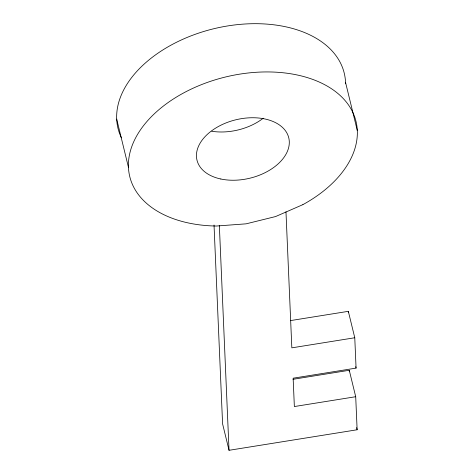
<?xml version="1.0" encoding="UTF-8"?>
<svg xmlns="http://www.w3.org/2000/svg" width="474" height="474" viewBox="0 0 474 474"><rect width="100%" height="100%" fill="white"/><g stroke="black" fill="none" stroke-linecap="round" stroke-linejoin="round"><path stroke-width="0.71" d="M290.455 320.602L348.325 311.329L354.771 337.755L356.075 368.108L293.139 378.199L294.36 406.544L355.707 396.714L349.267 370.283L293.033 379.295M354.771 337.755L291.836 347.845L285.97 211.783M214.029 225.026L222.59 423.869L229.037 450.3L357.135 429.77L355.707 396.714M345.546 82.399L357.313 130.652M355.731 366.68L356.075 368.108M356.608 427.625L357.135 429.77M116.687 119.081L128.454 167.334M348.325 311.329L348.39 312.769M349.267 370.283L349.332 371.752M219.355 225.583L229.037 450.3M121.421 137.827A116.438 74.062 -13.7 0 1 214.035 28.677A116.438 74.062 -13.7 0 1 345.587 83.791M263.266 118.227A47.222 30.034 -13.7 0 1 211.754 131.251M302.886 204.638L275.613 216.541L246.107 223.835L216.381 226.033A116.438 74.062 -13.7 0 1 142.17 127.453A116.438 74.062 -13.7 0 1 321.514 83.098A116.438 74.062 -13.7 0 1 302.886 204.638M220.807 179A47.222 30.034 -13.7 0 0 289.288 141.554A47.222 30.034 -13.7 0 0 218.544 126.422A47.222 30.034 -13.7 0 0 220.807 179"/></g></svg>
